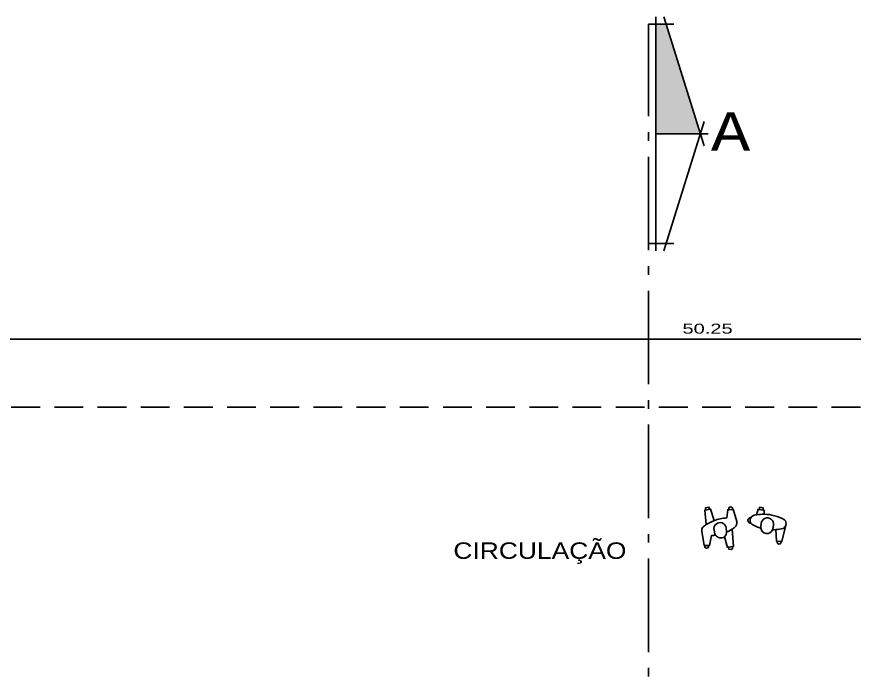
# Model space of a CAD drawing. Extents: x -13.6 to 37.9, y -332.9 to -283.8.
# Drawn here: x 2.1 to 13.56, y -292.76 to -283.81 of the extents above; entities that cross this region are included whole.
import ezdxf

# ---------------------------------------------------------------- set-up
doc = ezdxf.new("R2010")
doc.units = 0
doc.header["$LTSCALE"] = 0.525
doc.header["$MEASUREMENT"] = 0
doc.header["$PDSIZE"] = -5
doc.linetypes.add('HIDDEN', pattern=[0.375, 0.25, -0.125])
doc.linetypes.add('TRACOPT', pattern=[1.1, 0.8, -0.15, 0, -0.15])
doc.layers.get('0').update_dxf_attribs({"linetype": 'CONTINUOUS'})
doc.layers.get('DEFPOINTS').update_dxf_attribs({"linetype": 'CONTINUOUS'})
for name, color, linetype in [('COTA', 13, 'CONTINUOUS'), ('ESPEC', 1, 'CONTINUOUS'), ('ESTRUT', 12, 'CONTINUOUS'), ('MOBIL', 1, 'CONTINUOUS'), ('MOBIL_I', 13, 'CONTINUOUS'), ('PAREDE', 6, 'CONTINUOUS'), ('PROJECAO', 13, 'HIDDEN'), ('RECUO', 13, 'TRACOPT'), ('REG120-160', 5, 'CONTINUOUS'), ('REG200-290', 1, 'CONTINUOUS')]:
    doc.layers.add(name, color=color, linetype=linetype)
doc.styles.add('REGUA120', font='romnswin', dxfattribs={"width": 1.2})
doc.styles.add('REGUA290', font='monosb.ttf', dxfattribs={"width": 1.2})
doc.styles.add('REGUA80', font='romnswin', dxfattribs={"width": 1.5})
doc.dimstyles.new('STANDARD$0', dxfattribs={"dimscale": 0.05, "dimtxt": 1.8, "dimasz": 1.2, "dimexe": 2, "dimexo": 2, "dimgap": 0.98, "dimtad": 1, "dimrnd": 0.5, "dimzin": 0, "dimdsep": 46, "dimtxsty": 'REGUA80', "dimblk1": 'DOT', "dimblk2": 'DOT', "dimsah": 1, "dimcen": 4, "dimdle": 4, "dimclrd": 22, "dimclre": 22, "dimclrt": 2, "dimadec": 0, "dimazin": 0, "dimtfac": 1, "dimtmove": 0, "dimatfit": 3, "dimldrblk": 'DOT', "dimfxl": 1, "dimtolj": 1, "dimtzin": 0, "dimarcsym": 0})

# ---------------------------------------------------------------- blocks, each defined once
blk = doc.blocks.new('SET1')
at = {"layer": 'ESPEC', "ltscale": 2}
for p, q in [((-215.27, 158.06), (-243.01, 69.71)), ((-209.84, 78.06), (-209.84, 158.06)), ((-204.84, 153.06), (-222.08, 153.06)), ((-243.01, 86.4), (-215.27, -1.94)), ((-209.84, 78.06), (-245.63, 78.06)), ((-209.84, -1.94), (-209.84, 78.06)), ((-204.84, 3.06), (-222.08, 3.06))]:
    blk.add_line(p, q, dxfattribs=at)
at = {"layer": 'ESTRUT', "ltscale": 2}
blk.add_solid([(-209.84, 78.06), (-209.84, 153.06), (-240.01, 78.06), (-216.84, 153.06)], dxfattribs=at)
blk = doc.blocks.new('_DOT')
at = {"color": 0, "linetype": 'ByBlock'}
blk.add_line((-0.5, 0), (-1, 0), dxfattribs=at)
at = {"color": 0, "linetype": 'ByBlock', "const_width": 0.5}
blk.add_lwpolyline([(-0.25, 0, 1), (0.25, 0, 1)], format="xyb", close=True, dxfattribs=at)
blk = doc.blocks.new('*D109')
at = {"color": 22, "linetype": 'ByBlock', "ltscale": 3}
for p, q in [((-13.572, -289), (-13.572, -288.07)), ((36.678, -289), (36.678, -288.07)), ((-13.48, -288.222), (36.587, -288.222))]:
    blk.add_line(p, q, dxfattribs=at)
at = {"layer": 'DEFPOINTS', "color": 0, "linetype": 'ByBlock', "ltscale": 3}
for p in [(36.678, -288.222), (-13.572, -289.152), (36.678, -289.152)]:
    blk.add_point(p, dxfattribs=at)
at = {"color": 22, "linetype": 'ByBlock', "ltscale": 3, "xscale": 0.09119999999999999, "yscale": 0.09119999999999999, "zscale": 0.09119999999999999, "rotation": 180}
blk.add_blockref('_DOT', (-13.572, -288.222), dxfattribs=at)
at = {"color": 22, "linetype": 'ByBlock', "ltscale": 3, "xscale": 0.09119999999999999, "yscale": 0.09119999999999999, "zscale": 0.09119999999999999}
blk.add_blockref('_DOT', (36.678, -288.222), dxfattribs=at)
at = {"color": 2, "linetype": 'ByBlock', "ltscale": 3, "insert": (11.553, -288.079), "char_height": 0.1368, "attachment_point": 5, "style": 'REGUA80'}
blk.add_mtext('\\A1;50.25', dxfattribs=at)
blk = doc.blocks.new('COTAPT')
at = {"color": 0, "linetype": 'ByBlock', "ltscale": 3}
blk.add_line((0, 0), (200, 0), dxfattribs=at)
at = {"color": 6, "linetype": 'ByBlock', "ltscale": 3}
blk.add_lwpolyline([(-20, 20), (20, 20), (20, -20), (-20, -20)], close=True, dxfattribs=at)
blk = doc.blocks.new('ACCAL3_2')
at = {"color": 0, "ltscale": 3}
blk.add_lwpolyline([(-5.9, 19.2, 0.050745), (-9.1, 7.7, 0.795335), (-9.7, -8.3, 0.018724), (-9, -12.7), (-24.8, -15.5), (-24.7, -16.5, 1.331514), (-24.6, -21.8), (-24.5, -22.8), (-1.3, -25.9, 0.270943), (5.6, -23.2, 0.124272), (10.2, 5.5), (15.6, 6), (15.7, 7.3), (18.8, 7.7), (19, 12.3), (16, 12.8), (16, 14.3), (8.4, 15.7, 0.006092), (8, 17.1, 0.195472), (3.5, 23.1, 1.071021), (-3.8, 22.1, 0.113766)], format="xyb", close=True, dxfattribs=at)
at = {"layer": 'MOBIL_I', "ltscale": 3}
for p, q in [((15.7, 7.3), (16, 12.8)), ((-2.8, 7.9), (-7.7, 7.8)), ((-8.2, -8.6), (-3.3, -9)), ((-24.7, -16.5), (-24.6, -21.8))]:
    blk.add_line(p, q, dxfattribs=at)
for centre, radius, start, end in [((0.7, 16.3), 7.37, 67.3715, 128.0124), ((-48.9, 0.3), 59.3, 4.9762, 15.0154), ((-7.5, -0.4), 8.21, 90.7866, 101.0897), ((-2.7, -0.5), 8.43, 265.5742, 90.7866), ((-7.5, -0.4), 8.21, 255.0755, 265.5742), ((49.4, -2.3), 59.3, 190.1234, 200.277), ((-0.2, -18.6), 7.37, 214.885, 261.3926)]:
    blk.add_arc(centre, radius, start, end, dxfattribs=at)
blk = doc.blocks.new('ACCAL2_2')
at = {"color": 0, "ltscale": 3}
blk.add_lwpolyline([(-2.7, -16.8), (-26.3, -15.2), (-26.3, -14), (-29.3, -13.6), (-30.2, -11.4), (-29.4, -8.6), (-26.5, -8.2), (-26.5, -6.9), (-11.5, -5.2, -0.424988), (-7.6, 6.8, -0.023691), (-7.4, 12.4), (-20.6, 17.1), (-20.4, 18.3, -1.531314), (-19.6, 23.2), (-19.4, 24.3), (0.4, 24.7, -0.20126), (5.8, 22.6, -0.025235), (8.5, 17.3), (28.2, 16.7), (28.3, 15.6), (31.3, 15.2), (31.6, 10.3), (28.6, 9.8), (28.7, 8.4), (12.3, 6.1, -0.075889), (13.6, -11.8), (24.4, -14.7), (24.3, -16.1, -1.474162), (24, -21.1), (24, -22), (6.6, -24.5, -0.275118), (-0.7, -20.9, -0.019333)], format="xyb", close=True, dxfattribs=at)
at = {"layer": 'MOBIL_I', "ltscale": 3}
for p, q in [((-20.4, 18.3), (-19.6, 23.2)), ((28.3, 15.6), (28.6, 9.8)), ((-5.5, 7.5), (-0.4, 7.9)), ((-26.3, -14), (-26.5, -8.2)), ((-4.8, -8.9), (0.1, -9)), ((24.3, -16.1), (24, -21.1))]:
    blk.add_line(p, q, dxfattribs=at)
for centre, radius, start, end in [((-45.6, -7.1), 59.3, 12.854, 24.3016), ((-3.8, -1.1), 8.75, 101.0386, 115.8883), ((0.2, -0.5), 8.43, 269.2134, 94.4258), ((-4.7, -0.7), 8.21, 213.3792, 269.2134), ((51.7, 6.9), 59.3, 195.3852, 203.4891)]:
    blk.add_arc(centre, radius, start, end, dxfattribs=at)

msp = doc.modelspace()

# ---------------------------------------------------------------- linework, layer by layer
at = {"layer": 'PROJECAO', "ltscale": 3}
msp.add_line((36.678, -289.152), (-13.572, -289.152), dxfattribs=at)
at = {"layer": 'RECUO', "ltscale": 3}
for p, q in [((10.744, -332.799), (10.744, -283.912)), ((10.744, -283.912), (10.744, -332.799))]:
    msp.add_line(p, q, dxfattribs=at)

# ---------------------------------------------------------------- block references
at = {"layer": 'MOBIL', "ltscale": 3, "xscale": 0.01, "yscale": 0.01, "zscale": 0.01}
for name, p, rotation in [('ACCAL2_2', (11.719, -290.818), 98.08215266108505), ('ACCAL3_2', (12.369, -290.724), 83.877556716424)]:
    msp.add_blockref(name, p, dxfattribs=dict(at, rotation=rotation))
at = {"layer": 'PAREDE', "ltscale": 3, "xscale": -0.02, "yscale": 0.02, "zscale": 0.02}
msp.add_blockref('SET1', (6.648, -286.973), dxfattribs=at)

# ---------------------------------------------------------------- texts
at = {"layer": 'REG120-160', "ltscale": 3, "style": 'REGUA120', "width": 1.2}
msp.add_text('CIRCULAÇÃO', height=0.225, dxfattribs=at).set_placement((8.076, -291.227))
at = {"layer": 'REG200-290', "ltscale": 3, "style": 'REGUA290', "width": 1.2}
msp.add_text('A', height=0.525, dxfattribs=at).set_placement((11.601, -285.642))

# ---------------------------------------------------------------- dimensions: what is measured, and where the dimension line sits
at = {"layer": 'COTA', "ltscale": 3}
dim = msp.add_linear_dim(base=(36.678, -288.222), p1=(-13.572, -289.152), p2=(36.678, -289.152), dimstyle='STANDARD$0', override={"dimscale": 0.076, "dimrnd": 0, "dimblk": 'COTAPT'}, dxfattribs=at)
dim.commit()
dim.dimension.update_dxf_attribs({"geometry": '*D109', "text_midpoint": (11.553, -288.079)})

doc.saveas('drawing.dxf')
